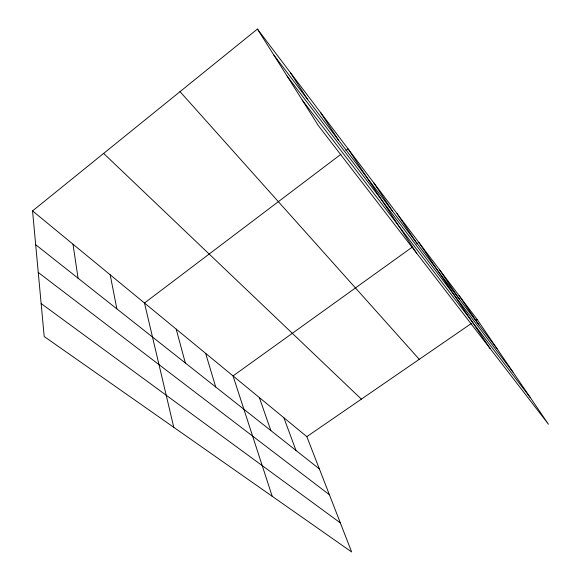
<?xml version="1.0" encoding="UTF-8"?>
<svg xmlns="http://www.w3.org/2000/svg" width="581" height="581" viewBox="0 0 581 581"><rect width="100%" height="100%" fill="white"/><g stroke="black" fill="none" stroke-linecap="round" stroke-linejoin="round"><path stroke-width="0.87" d="M32.551 210.91L306.841 436.643L351.628 551.95L44.2 336.53L32.551 210.91L257.427 29.05L477.175 319.485L548.449 424.246L318.337 125.59L257.427 29.05M340.902 154.306L144.48 303.028L173.77 427.325M345.927 150.501L348.084 148.867L416.759 253.323M412.314 247.099L233.039 375.914L272.213 496.305M416.671 243.962L418.85 242.4L490.124 348.549M306.841 436.643L471.344 323.494M475.716 320.487L477.175 319.485M41.142 303.543L340.343 522.893M38.259 272.445L329.398 494.721M35.688 244.71L319.383 468.94M103.636 153.428L361.367 399.14M180.03 91.645L419.257 359.319M302.193 99.997L530.402 397.724M287.065 76.024L512.965 372.087M273.658 54.774L497.045 348.694M459.099 295.591L478.955 324.888M439.708 269.962L459.491 299.273M397.055 213.59L416.475 242.684M373.539 182.507L392.633 211.31M320.458 112.351L338.512 140.101M290.355 72.56L307.618 99.453M283.884 417.754L295.969 450.435M259.344 397.557L270.869 430.601M205.645 353.371L215.718 387.011M176.203 329.136L185.339 362.994M110.187 274.798L116.861 308.867M73.003 244.202L78.072 278.212"/></g></svg>
